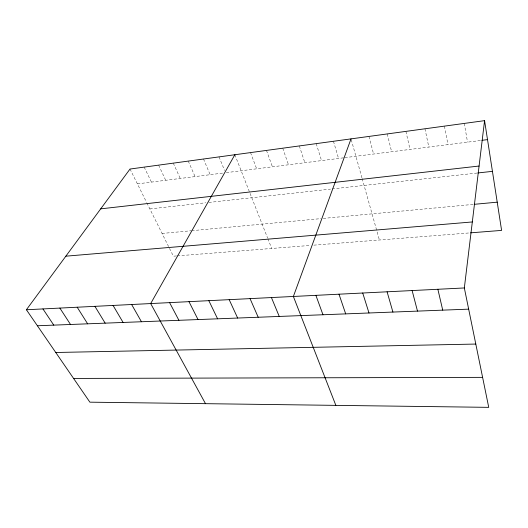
<?xml version="1.0" encoding="UTF-8"?>
<svg xmlns="http://www.w3.org/2000/svg" width="528" height="528" viewBox="0 0 528 528"><rect width="100%" height="100%" fill="white"/><g stroke="black" fill="none" stroke-linecap="round" stroke-linejoin="round"><path stroke-width="0.4" stroke-dasharray="2.64 1.98" d="M137.399 183.883L223.087 173.052M226.294 172.649L344.071 157.76M344.863 157.661L481.127 140.435M149.846 208.91L205.715 202.785M208.864 202.442L330.488 189.11M332.079 188.932L477.041 173.045M162.063 233.462L190.991 230.762M191.77 230.69L320.899 218.632M323.248 218.414L473.444 204.389M176.517 255.941L173.375 256.192L146.956 203.095M177.302 255.882L310.688 245.401M313.863 245.15L469.755 232.901M130.013 169.046L146.593 202.363M144.177 167.112L151.424 182.114M158.605 165.145L165.706 180.305M173.29 163.139L180.253 178.471M188.252 161.099L195.063 176.596M203.498 159.014L210.144 174.689M219.034 156.895L224.585 170.485M234.861 154.737L267.571 237.943M267.868 238.696L271.709 248.464M250.523 152.599L256.648 168.808M266.482 150.421L272.415 166.815M282.737 148.196L288.486 164.782M299.317 145.933L304.854 162.716M316.213 143.629L321.545 160.604M333.445 141.273L338.554 158.453M351.245 139.669L361.957 177.857M362.168 178.616L379.394 240.002M368.947 136.429L373.586 154.024M387.242 133.934L391.624 151.747M405.907 131.386L410.032 149.417M424.961 128.786L428.809 147.048M444.418 126.126L447.975 144.619M464.284 123.413L467.537 142.151"/><path stroke-width="0.79" d="M464.336 287.958L484.572 120.648L130.013 169.046L26.4 309.751L89.885 402.171L488.737 407.352L464.336 287.958L26.4 309.751M351.021 138.877L293.377 296.465L335.854 405.365M234.861 154.737L150.678 303.567L205.504 403.676M481.925 140.329L487.516 139.623M100.696 208.857L479.081 166.036M477.853 172.953L492.439 171.356M474.25 204.316L497.218 202.171M65.848 256.179L472.316 221.951M470.547 232.841L501.6 230.399L484.572 120.648M37.396 325.756L468.666 309.144M55.763 352.493L475.801 344.058M73.577 378.431L482.605 377.355M42.946 308.933L53.77 325.123M59.875 308.088L70.514 324.482M77.194 307.223L87.641 323.822M94.915 306.346L105.164 323.149M113.065 305.441L123.097 322.456M131.644 304.517L141.451 321.75M169.6 302.63L178.913 320.305M188.984 301.66L198.033 319.572M208.837 300.676L217.602 318.813M229.185 299.66L237.653 318.041M250.048 298.624L258.199 317.255M271.432 297.561L279.253 316.444M315.889 295.343L322.978 314.754M338.996 294.195L345.688 313.883M362.716 293.014L368.993 312.985M387.09 291.799L392.918 312.061M412.13 290.558L417.49 311.117M437.87 289.271L442.728 310.147"/></g></svg>
